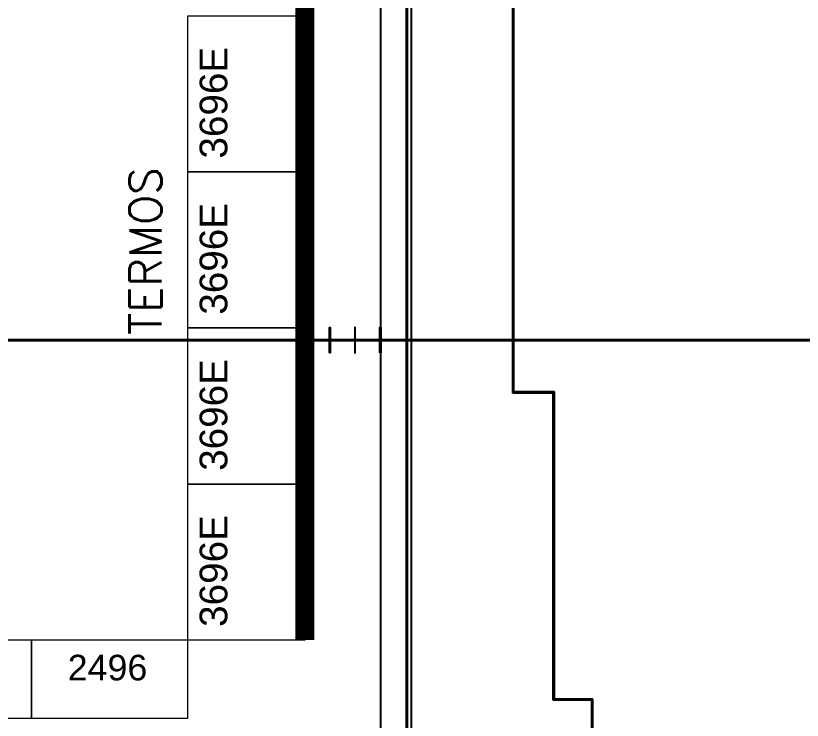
# Model space of a CAD drawing. Header units: millimetres. Extents: x 1478096 to 1808313, y 619971 to 762366.
# Drawn here: x 1637952 to 1644093, y 662856 to 668358 of the extents above; entities that cross this region are included whole.
import ezdxf

# ---------------------------------------------------------------- set-up
doc = ezdxf.new("R2010")
doc.units = ezdxf.units.MM
doc.header["$LTSCALE"] = 10
doc.linetypes.add('CENTERX2', pattern=[4, 2.5, -0.5, 0.5, -0.5])
doc.linetypes.add('CONTINOUS', pattern=[0])
for name, color, linetype in [('0-superficies', 7, 'Continuous'), ('0_Estructura', 251, 'Continuous'), ('Categorías', 250, 'Continuous'), ('COSTAN-CAM-EJES', 251, 'CENTERX2'), ('DC-ARQ-CHAPA', 7, 'Continuous'), ('DC-ARQ-CORDON', 210, 'Continuous'), ('DC-ARQ-MURO SUPERBOARD', 2, 'Continuous'), ('Fondos', 250, 'Continuous')]:
    doc.layers.add(name, color=color, linetype=linetype)
doc.layers.add('BLOQUES', color=7, linetype='Continuous', lineweight=0)
doc.styles.add('ROMANS', font='romans')
doc.styles.get("Standard").update_dxf_attribs({"font": 'ARIAL.TTF'})

# ---------------------------------------------------------------- blocks, each defined once
blk = doc.blocks.new('3696E')
at = {"layer": 'BLOQUES', "color": 250}
blk.add_lwpolyline([(0, 0), (0, -1.2189), (-0.9144, -1.2189), (-0.9144, 0)], close=True, dxfattribs=at)
at = {"layer": 'BLOQUES'}
blk.add_attdef('3696E', (-0.605, -1.1154), '', height=0.216, rotation=90, dxfattribs=at)

msp = doc.modelspace()

# ---------------------------------------------------------------- hatches: boundary and pattern name
at = {"layer": '0_Estructura'}
h = msp.add_hatch(dxfattribs=at)
h.set_pattern_fill('ANSI31', color=256, scale=2, angle=-90, style=0)
h.set_pattern_definition([(315, (2711557.503, 6159464.074), (4.4901280605, 4.4901280605), [])])
h.paths.add_polyline_path([(1640401.818, 665724.189), (1640401.818, 665924.189), (1640408.118, 665924.189), (1640408.118, 665724.189)])
h.paths.add_polyline_path([(1640795.518, 665724.189), (1640795.518, 665924.189), (1640801.818, 665924.189), (1640801.818, 665724.189)])
h.paths.add_polyline_path([(1640408.118, 665821.789), (1640408.118, 665826.589), (1640795.518, 665826.589), (1640795.518, 665821.789)])

# ---------------------------------------------------------------- linework, layer by layer
at = {"layer": '0-superficies'}
msp.add_lwpolyline([(1524855.031, 647228.149), (1641041.817, 647228.17), (1641041.817, 674744.562), (1649131.454, 674744.878), (1649131.448, 735136.985), (1641041.817, 735136.983), (1641041.817, 738426.962), (1522042.066, 738427.02)], dxfattribs=at)
at = {"layer": '0_Estructura'}
for p, q in [((1640601.818, 665719.678), (1640601.818, 665928.7)), ((1640901.818, 665824.189), (1640301.818, 665824.189))]:
    msp.add_line(p, q, dxfattribs=at)
for points in [[(1640401.818, 665724.189), (1640401.818, 665924.189), (1640408.118, 665924.189), (1640408.118, 665724.189)], [(1640795.518, 665724.189), (1640795.518, 665924.189), (1640801.818, 665924.189), (1640801.818, 665724.189)], [(1640408.118, 665821.789), (1640408.118, 665826.589), (1640795.518, 665826.589), (1640795.518, 665821.789)]]:
    msp.add_lwpolyline(points, close=True, dxfattribs=at)
at = {"layer": 'BLOQUES'}
for points in [[(1636854.683, 662872.012), (1638074.559, 662872.012), (1638074.559, 663482.012), (1636854.683, 663482.012)], [(1638074.559, 662872.012), (1639294.435, 662872.012), (1639294.435, 663482.012), (1638074.559, 663482.012)]]:
    msp.add_lwpolyline(points, close=True, dxfattribs=at)
at = {"layer": 'COSTAN-CAM-EJES', "const_width": 25}
msp.add_lwpolyline([(1478108.728, 665824.186), (1676824.92, 665824.186)], dxfattribs=at)
at = {"layer": 'DC-ARQ-CHAPA'}
for p, q in [((1641011.817, 661769.187), (1641011.817, 681162.348)), ((1641041.817, 661739.187), (1641041.817, 681162.348))]:
    msp.add_line(p, q, dxfattribs=at)
at = {"layer": 'DC-ARQ-CORDON'}
for p, q in [((1640801.817, 661783.489), (1640801.817, 681162.369)), ((1641001.817, 661783.489), (1641001.817, 681162.369))]:
    msp.add_line(p, q, dxfattribs=at)
at = {"layer": 'DC-ARQ-MURO SUPERBOARD'}
for p, q in [((1641831.817, 665411.553), (1641831.816, 674744.562)), ((1641841.817, 665421.553), (1641841.816, 674744.562)), ((1642148.943, 665411.553), (1641831.817, 665411.553)), ((1642158.943, 665421.553), (1641841.817, 665421.553)), ((1642148.943, 663011.553), (1642148.943, 665411.553)), ((1642158.943, 663021.553), (1642158.943, 665421.553)), ((1642448.943, 663011.553), (1642148.943, 663011.553)), ((1642458.943, 663021.553), (1642158.943, 663021.553)), ((1642448.943, 661739.187), (1642448.943, 663011.553)), ((1642458.943, 661729.187), (1642458.943, 663021.553))]:
    msp.add_line(p, q, dxfattribs=at)
at = {"layer": 'Fondos', "color": 250, "linetype": 'CONTINOUS', "ltscale": 0.1, "const_width": 150}
msp.add_lwpolyline([(1640208.835, 680549.805), (1640208.835, 663481.681)], dxfattribs=at)

# ---------------------------------------------------------------- block references
at = {"layer": 'BLOQUES', "xscale": 1000, "yscale": 1000, "zscale": 1000}
for p in [(1640208.835, 668357.805), (1640208.835, 667138.605), (1640208.835, 665919.405), (1640208.835, 664700.543)]:
    msp.add_blockref('3696E', p, dxfattribs=at).add_auto_attribs({'3696E': '3696E'})

# ---------------------------------------------------------------- texts
at = {"layer": 'BLOQUES'}
msp.add_attdef('2496', (1638357.573, 663167.194, 1566.677), '2496', height=200, dxfattribs=at)
at = {"layer": 'Categorías', "style": 'ROMANS'}
msp.add_text('TERMOS', height=250, rotation=90, dxfattribs=at).set_placement((1639089.571, 665866.62, 0))

doc.saveas('drawing.dxf')
